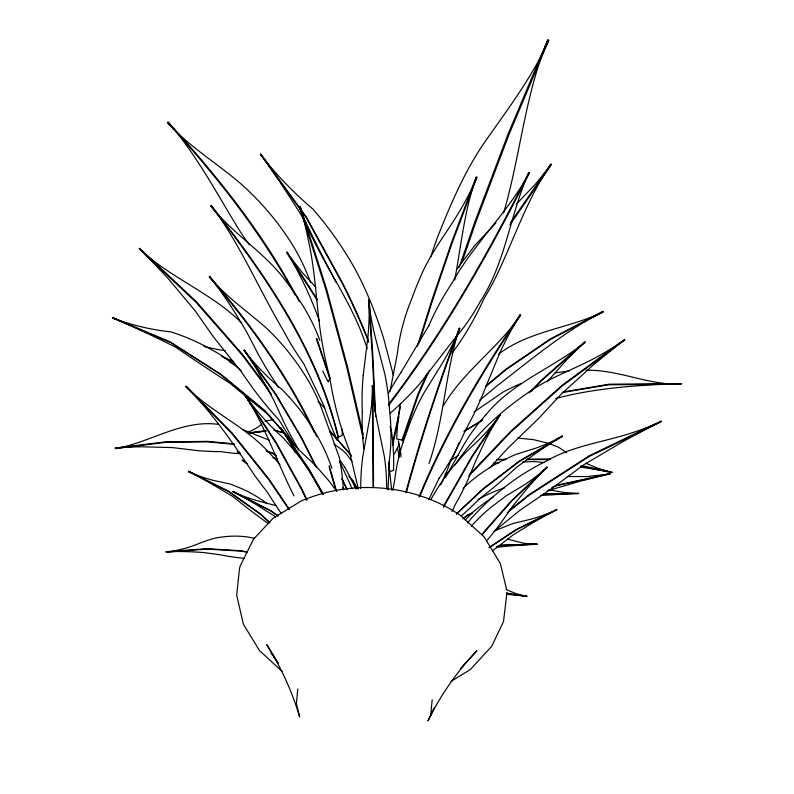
<?xml version="1.0" encoding="UTF-8"?>
<svg xmlns="http://www.w3.org/2000/svg" width="794" height="794" viewBox="0 0 794 794"><rect width="100%" height="100%" fill="white"/><g stroke="black" fill="none" stroke-linecap="round" stroke-linejoin="round"><path stroke-width="1.19" d="M373.071 487.377L372.317 385.517L372.932 393.953A236.741 227.451 -82 0 0 375.82 415.163L384.455 457.066A200.277 190.292 70.1 0 1 386.609 484.777L386.599 485.233A174.541 162.095 55.7 0 1 386.847 488.965M373.557 487.367L372.813 385.517L372.446 393.953A236.741 216.573 83.5 0 1 370.232 415.222L362.679 457.284A200.277 180.585 -76.8 0 0 360.774 485.035L360.784 485.491A174.541 153.321 -65.1 0 0 360.575 488.3M388.048 489.858L389.447 459.19A207.403 193.418 48.2 0 0 389.507 410.051L389.507 409.525A236.642 226.072 61.9 0 0 384.882 374.242L375.254 337.113A276.322 267.518 -88.7 0 1 369.756 308.916L368.595 299.546L372.307 355.414L374.996 411.51M432.194 699.812L430.616 715.553L434.159 707.96L427.956 720.982C440.462 695.197 457.136 671.496 476.916 650.772L460.57 668.28M363.186 375.622L367.83 337.589A276.322 245.296 83.7 0 0 369.25 308.945L369.111 299.507L372.833 355.375L375.701 416.423M297.76 689.073L296.39 703.593L299.606 716.873C292.113 691.445 280.947 667.139 266.764 644.748L278.267 663.377M506.999 592.423L503.495 621.563L491.704 646.306L470.445 669.451L451.081 681.371M392.822 490.364L394.678 480.201A196.604 192.297 -0.7 0 1 407.064 431.4L407.203 430.894A228.116 226.846 -14.4 0 1 423.768 393.278L436.73 372.257M389.953 391.7L397.377 353.578A208.356 206.162 -2.4 0 1 410.488 301.958L412.533 296.797A246.348 246.08 -38.2 0 1 420.393 277.136C431.45 250.487 450.347 228.454 464.153 203.363A308.806 306.553 31.1 0 0 472.172 187.761L476.956 177.201L452.63 241.575L432.273 301.184L419.153 342.998M454.694 280.044C461.225 245.535 464.341 210.192 476.321 176.903L451.994 241.277L431.638 300.886L417.416 346.184M392.623 442.407L400.404 406.915M392.742 445.067L398.965 416.671M405.813 492.369C420.889 436.75 439.171 382.033 459.359 328.071C445.265 372.366 444.283 419.54 428.978 463.577M406.329 492.608C421.406 436.988 439.687 382.271 459.875 328.309L455.954 337.321A274.039 273.265 57.1 0 1 436.71 372.247M503.604 213.03C520.417 155.763 524.834 95.27 547.86 39.7L508.001 134.236L474.693 222.29L458.992 267.727M461.939 262.348L475.626 222.737L508.924 134.682L548.793 40.147C531.881 77.931 506.522 110.763 483.08 144.488C463.835 173.161 450.287 205.041 437.603 237.009A315.317 310.474 3.7 0 0 430.983 256.561M418.895 497.074C445.513 432.661 481.214 372.336 520.159 314.682L514.661 324.031A301.74 230.776 -59.7 0 0 499.634 353.27L481.134 398.36A254.288 188.029 -72.1 0 1 465.582 429.921L465.294 430.427A223.402 158.105 -80.3 0 1 439.132 478.286M419.897 496.26C446.436 432.264 481.968 372.307 520.685 314.99C498.215 348.1 463.785 370.917 443.399 405.665M427.311 373.339L418.081 393.586L402.072 439.926L403.63 441.911M429.494 370.332L418.726 393.953L402.717 440.293L396.752 438.884A334.244 285.354 20.3 0 1 400.245 404.225M428.939 325.48L401.228 371.999M428.79 499.486L439.112 478.266M462.445 447.34L445.365 477.591M443.687 505.887L472.003 456.213L499.942 414.686L495.535 421.922A236.741 170.095 -60.1 0 0 485.223 440.749L475.705 460.967L467.884 479.874A200.277 137.074 -71.2 0 1 455.339 504.428L455.111 504.825A174.541 113.066 -78.4 0 1 452.034 511.505M443.479 507.237L472.37 456.471L500.309 414.954L495.168 421.654A236.741 235.53 82.2 0 1 481.065 437.772L465.224 452.937L451.697 468.262A200.277 195.532 47.5 0 0 436.124 490.642L435.916 491.049A174.541 165.847 39.1 0 0 430.953 499.317M480.35 301.422C505.857 262.089 509.986 214.549 528.844 172.516C488.429 253.316 443.36 332.279 388.603 404.315M401.228 372.009L401.02 372.386A343.733 251.946 -35.1 0 0 388.455 393.05M455.071 464.857L455.419 464.282A265.394 220.444 -89.3 0 1 497.55 416.413M510.661 222.528L550.976 164.001C525.747 200.733 512.864 243.659 492.826 283.021A274.258 208.832 -67.2 0 1 484.261 298.226L479.268 308.638A234.26 171.841 -76 0 1 451.994 353.28M509.917 224.92L551.622 164.368L535.116 184.476L516.666 203.81M456.897 269.047L474.872 245.406L495.962 222.856M388.415 405.615C443.479 333.311 488.776 254.011 529.38 172.844C507.773 212.713 473.77 243.857 451.736 283.468A215.382 171.028 -62.2 0 0 428.919 325.471M467.567 522.938L471.11 518.571A301.492 211.968 -79.7 0 1 520.666 475.675L521.221 475.249A340.318 256.958 -73.2 0 1 546.768 460.798C572.603 446.01 602.14 442.327 630.069 433.494A401.963 327.257 -62.7 0 0 648.857 426.785L661.194 421.713L588.979 456.6L529.31 495.128L507.326 512.696M547.096 381.845L567.105 359.394L584.94 341.708L541.091 380.435L529.28 392.822M481.779 534.441L511.396 500.845L547.165 466.951L541.29 472.946A236.741 138.503 -51.4 0 0 526.918 488.796L512.716 506.125L501.054 522.71A200.277 106.714 -60.5 0 1 486.593 540.913M482.027 534.779L511.644 501.173L547.413 467.289L541.051 472.619M485.888 414.825C512.477 382.063 553.22 367.979 585.247 342.115L541.389 380.852L531.275 391.462M465.294 520.001L472.281 512.616A265.325 122.524 -67.4 0 1 493.273 496.984M469.333 474.683L510.621 431.39L562.221 385.169L624.65 339.356L593.158 365.091L561.05 394.3L539.027 418.031L508.1 447.975L489.729 467.894M468.698 476.172L510.83 431.996L562.42 385.765L624.848 339.961L613.97 346.988A363.156 328.518 -64.5 0 1 591.411 359.881C569.219 371.255 545.428 379.472 525.32 394.648A303.636 263.677 -80.1 0 0 498.027 415.927L497.54 416.403M456.371 513.758L483.258 488.618L519.107 461.205L562.42 435.926L555.075 440.501A253.355 101.622 -41.3 0 0 536.466 452.888L517.192 466.783L504.478 478.216A221.278 71.261 -48.6 0 1 479.904 498.463L479.566 498.741M456.431 514.165L483.328 489.035L519.167 461.622L562.489 436.343L555.016 440.094A253.355 211.72 -71.9 0 1 535.722 448.193L515.604 454.466L501.729 460.917A221.278 171.832 -82.3 0 0 476.44 476.757L476.112 477.055A196.684 142.801 -88.5 0 0 463.071 488.36M485.67 386.092L506.165 369.012L550.063 339.078L603.192 311.367C563.869 331.753 530.045 360.426 495.218 387.313A203.353 61.585 -51.1 0 1 479.735 400.116M485.749 386.599L506.244 369.528L550.143 339.594L603.271 311.883C569.268 328.428 529.568 330.632 498.682 354.045M509.252 510.502L529.33 494.464L588.999 455.925L661.213 421.048L623.568 441.246L583.838 464.758L551.145 488.975L519.673 510.453L498.106 528.079M463.418 518.442L468.162 514.76L472.728 512.864M462.991 518.8L467.745 515.117L472.311 513.232M474.048 411.997L503.555 391.75A280.51 130.305 -53.5 0 1 521.281 383.452M489.154 547.403L515.842 529.707L556.812 509.47L549.835 513.172A236.741 91.707 -37.2 0 0 532.04 523.246L513.46 534.67L498.205 546.461A200.277 60.9 -44.4 0 1 492.26 550.837M489.183 547.781L515.872 530.084L556.842 509.847L549.805 512.795A236.741 195.116 -67.5 0 1 531.752 518.978L513.043 523.484L497.084 529.816A200.277 153.282 -77.9 0 0 494.047 531.246M450.228 460.649L458.545 455.26M463.924 431.271L482.871 419.877M464.401 431.241L481.233 421.108M444.868 474.177L449.305 471.616M551.909 487.427L555.304 486.007L609.951 474.038L587.411 476.549L567.412 476.559M329.768 378.341L316.29 338.79M547.572 490.702L580.444 481.144L610.239 473.522L555.592 485.491M497.798 546.292L502.423 545.081L537.26 544.098L530.978 544.416A267.806 42.221 -13 0 0 503.148 546.639L496.498 547.314M496.319 546.917L502.096 545.399L536.933 544.416L531.305 544.098A260.978 135.079 -49.9 0 1 523.067 543.086L507.416 539.096M555.056 372.852L569.159 371.026M496.736 459.676L506.503 459.16M555.711 398.499C596.8 387.611 639.309 385.09 681.619 383.562L609.206 384.197L562.827 391.988M562.251 392.593L608.621 384.802L681.044 384.167C648.39 385.328 618.377 369.488 585.952 370.242M248.859 432.899L265.474 430.685M249.485 433.187L266.109 430.973M540.555 495.486L578.776 493.263L543.612 493.838M522.611 462.048L533.757 461.513L544.039 462.574M493.382 463.13L498.652 462.971M173.132 551.542L165.956 551.751L206.698 548.664L240.681 550.689L246.745 551.81M543.195 494.196L578.36 493.62L571.313 493.203A301.74 163.842 -45.4 0 1 551.096 489.967L548.942 489.422M527.295 459.111L550.53 459.041M498.324 459.666L505.659 459.647M526.452 459.597L549.686 459.537M517.619 438.05L533.598 439.668L548.188 443.26M264.978 421.138L265.246 421.148A549.458 89.275 45.4 0 1 273.593 420.086M218.727 424.413C181.786 419.292 150.423 442.595 115.398 448.59L165.767 442.367L207.839 441.901L234.299 444.342M234.032 443.816L207.571 441.375L165.499 441.841L115.12 448.064L123.993 447.409A309.908 148.547 20.7 0 1 142.563 446.804L172.804 447.618L197.914 450.645A259.975 97.712 25.5 0 0 220.454 451.588L220.851 451.597A226.727 66.388 28.6 0 0 239.421 453.662M580.543 467.011L612.492 472.182L581.506 465.612M506.572 593.197L527.087 596.234L520.735 595.53A274.039 63.53 -9.9 0 0 507.118 594.418M506.205 593.545L526.72 596.582L515.634 593.475L506.006 589.505M246.964 552.247L240.9 551.125L206.916 549.101L166.174 552.177L172.913 551.105A260.978 187.821 67.1 0 0 182.948 548.862C196.515 545.597 208.743 538.104 222.856 536.942A225.149 139.625 71.4 0 1 239.728 536.238L240.046 536.287A199.383 108.093 74.1 0 1 254.566 538.382M580.672 466.108L611.658 472.668L597.157 467.984L585.714 463.21M273.027 457.761L277.702 458.853M273.781 430.06L284.441 432.948M274.416 430.348L285.066 433.236M266.02 451.012L271.905 452.669L276.034 455.339M267.469 451.865L272.173 453.195L276.302 455.865M549.329 443.667L558.688 447.3L566.569 452.749M276.372 505.738L256.055 500.379A236.741 176.655 69.9 0 1 239.371 494.543L232.841 491.734L271.032 511.177L277.989 516.1M269.404 440.253L242.954 429.743M221.844 356.506L233.228 361.32M224.265 357.995L233.376 361.846M239.599 452.709L237.337 451.736L240.592 453.354M342.75 487.625L343.961 489.6M239.441 452.401L237.267 451.329L238.994 452.233M213.358 484.896L232.563 496.339L244.979 506.165A221.278 36.296 43.6 0 0 267.955 523.385L268.253 523.613M246.18 462.862L242.071 460.093L247.44 463.904M277.96 515.723L271.012 510.8L232.811 491.357L239.391 494.92A236.741 73.246 38.4 0 1 256.343 504.647L275.736 516.894M222.816 356.377L222.33 356.03A587.054 305.918 84.1 0 0 171.573 332.14L171.107 331.892A557.299 340.269 81.4 0 1 122.256 321.421L112.52 318.027L170.591 342.561L220.633 374.49L264.779 410.915L293.83 444.094M230.409 383.522L229.923 383.184A597.822 53.218 39.1 0 1 175.811 347.276L175.345 347.028A553.785 94.238 33.9 0 0 122.415 321.937L112.381 317.501L170.442 342.045L220.484 373.974L264.63 410.389L294.495 444.491M273.652 655.249L271.022 652.837L278.267 663.437M282.118 671.347L259.549 650.663L243.371 624.173L236.681 595.143L239.5 568.593L240.185 566.003L253.475 539.225L273.235 518.115L301.214 500.974C352.328 478.99 413.803 484.072 460.103 515.127L484.132 536.903L500.309 563.393L506.681 589.753M241.684 322.989C211.472 292.847 170.273 277.92 139.198 248.78L196.197 302.454L242.14 354.938L271.439 394.231M269.771 522.482L260.859 514.204L228.543 491.149L188.386 471.199L195.344 474.862A253.355 67.311 37.5 0 1 213.368 484.896M269.841 522.889L260.918 514.621L228.603 491.565L188.456 471.616L195.274 474.445A253.355 177.409 69.8 0 0 212.613 480.211L230.329 484.072L242.23 488.876A221.278 136.866 77.3 0 1 264.501 501.669L264.799 501.927A196.684 109.016 82.1 0 1 267.102 503.743M315.863 287.299L301.948 272.163L286.535 252.333L316.985 299.943M288.758 396.643L282.644 390.082L275.508 383.939A267.806 256.402 -86.9 0 1 249.683 357.429L243.937 350.323L275.617 394.558L301.005 437.454L315.327 465.84M348.824 476.172L352.119 479.884L356.675 488.558M329.699 430.636L350.68 454.595M329.847 431.152L351.633 456.034M249.663 401.774L243.808 393.913L275.746 442.744L301.383 489.144L306.663 500.2M352.03 461.493L346.124 453.573A584.731 94.417 1.7 0 0 333.877 444.094M216.057 284.947L209.576 276.372C251.39 325.193 289.879 377.894 316.697 436.561M268.888 389.745L242.517 354.392L196.575 301.899L139.575 248.224L167.544 277.831L195.185 310.851L213.596 337.113L240.463 370.709L253.058 388.534A243.361 107.647 65.9 0 0 278.783 419.698L295.825 447.012M289.532 509.48L269.106 479.248L232.076 432.958L186.034 386.083C212.415 413.247 233.982 444.303 254.854 475.705A265.772 121.482 63.2 0 0 267.102 491.833L267.449 492.3A235.52 94.843 68.7 0 0 281.413 513.658M288.54 508.914L268.799 479.695L231.769 433.405L185.736 386.529C211.214 412.284 245.822 426.328 269.93 453.612A265.772 233.883 -81 0 1 279.895 464.649M306.137 222.995L305.779 222.449A532.298 155.316 65 0 0 268.263 164.864L260.65 153.947L306.424 217.139L342.77 283.369A948.483 591.52 24.4 0 1 368.565 340.735M317.431 299.636L286.981 252.035C299.953 273.94 311.01 297.035 319.416 321.074M297.7 297.73L297.413 297.244A245.346 230.002 -76.6 0 0 286.029 281.354C264.888 252.293 232.791 234.2 210.787 205.894C265.315 275.022 317.183 350.482 338.016 437.286L342.283 435.42A344.824 264.114 -45.8 0 0 342.085 429.246M323.486 494.414L308.906 468.867L280.858 427.906L285.344 435.052A236.741 149.351 62.4 0 1 295.477 452.709M323.158 494.682L308.568 469.135L280.53 428.184L285.671 434.784A236.741 230.161 -87.5 0 0 299.735 450.605L315.496 465.463L328.597 480.519A200.277 189.389 -64.2 0 1 334.929 488.985M352.744 480.172L356.734 487.754M294.038 495.952C276.709 462.148 265.256 425.485 244.175 393.566L276.123 442.397L301.75 488.796L307.04 499.863M316.756 467.706L301.323 437.137L275.935 394.241L244.264 350.005L249.376 357.727A260.978 151.356 62.1 0 1 256.849 369.696L273.523 399.69L284.818 424.165A225.149 118.703 71.1 0 0 297.035 446.744L297.274 447.171A199.383 95.647 76.9 0 0 298.524 449.91M299.259 301.581C264.908 235.55 218.062 176.715 167.941 121.988C197.339 155.435 217.467 195.175 240.88 232.642A274.258 167.901 64.9 0 0 249.356 244.83M295.428 295.398C260.889 232.275 216.137 175.216 167.435 122.435C190.56 148.597 221.476 165.569 246.795 189.151C266.784 208.167 284.421 229.903 297.839 254.05A214.271 197.478 -64.4 0 1 308.509 277.156L310.553 282.327M342.065 479.169L346.909 489.025M341.827 478.802L347.216 489.759M314.285 432.472C287.368 375.661 250.021 324.289 209.159 276.729C225.695 296.47 247.043 311.04 266.159 327.902C282.535 343.296 296.569 361.091 308.122 380.336A206.956 187.106 -58.1 0 1 322.969 412.265L339.445 457.85M367.195 348.824C351.682 298.018 316.171 256.75 299.368 206.49L325.887 289.602L346.839 367.523L363.305 438.675M316.806 338.343L329.887 378.053L328.299 382.033A361.727 140.866 89.3 0 1 322.781 371.145M329.192 465.631L336.696 491.496M329.113 467.17L335.931 490.682M390.102 426.616L391.511 431.648A285.026 233.247 -32.9 0 1 393.526 470.445L389.517 471.557L388.772 467.765M393.407 375.413L384.107 340.08A576.99 398.151 -60.9 0 0 356.178 271.052L355.821 270.377A553.339 408.364 -63.4 0 0 313.709 210.013L313.362 209.457A523.077 422.18 -67.8 0 1 268.511 164.418L260.392 154.393L306.156 217.586L342.502 283.815A948.483 591.52 24.4 0 1 368.744 342.303M358.302 488.876L348.993 449.553A301.492 236.225 -84.5 0 1 329.728 377.299L329.52 376.525A340.318 275.657 86 0 1 322.255 343.276C316.32 309.72 316.111 275.439 308.737 242.091A401.963 332.587 71.6 0 0 303.933 220.474L300.192 206.291L326.711 289.403L347.663 367.324L363.295 434.854M397.685 448.809L399.253 457.195M388.693 462.009L391.65 490.087M405.277 433.018L405.516 435.4M362.312 411.788L362.292 411.262A236.642 206.073 -79.3 0 1 363.195 375.631M462.426 447.33A181.826 164.815 76.7 0 1 485.908 414.835M480.33 301.402A215.382 213.874 -34.9 0 1 453.017 340.596L419.56 384.018A343.733 327.128 63.2 0 1 390.42 413.029M225.168 350.72A557.299 340.269 81.4 0 1 203.909 346.442M318.037 401.456A604.393 279.289 85.9 0 1 324.548 407.838M335.068 436.313A638.882 21.378 42.2 0 1 330.076 432.273M229.446 361.866A553.785 94.238 33.9 0 1 234.905 364.535M261.653 424.234A547.761 149.987 43.7 0 1 247.381 432.333M252.303 432.641A568.276 18.689 -2.4 0 1 254.626 432.373M255.807 432.244A568.276 18.689 -2.4 0 1 265.98 431.162M222.816 356.367A604.393 279.289 85.9 0 1 241.307 370.699M270 416.076A638.882 21.378 42.2 0 1 230.429 383.542M398.26 446.059A276.312 179.613 75.3 0 1 394.36 454.079M398.399 442.457A948.483 591.52 24.4 0 1 401.049 456.987M398.419 440.799A948.483 591.52 24.4 0 1 400.901 454.128M336.18 282.466A574.896 134.355 71.7 0 1 306.137 223.005M297.681 297.75A213.914 194.222 -65.1 0 1 319.883 340.467M541.051 472.619A236.741 225.804 -80.7 0 1 524.139 485.015L505.818 496.081L490.206 507.962A200.277 184.704 80 0 0 471.249 526.263M173.122 551.532A267.806 117.314 22.1 0 1 204.058 552.604L219.63 554.718A232.265 75.351 27.1 0 0 244.324 558.361M339.673 461.85A589.158 105.195 80.1 0 1 352.089 488.697M344.973 467.507A628.084 177.122 36.8 0 1 355.901 489.054M340.199 460.699A570.161 129.184 34.1 0 1 344.685 467.08M498.116 528.07A278.079 58.647 -46.9 0 1 494.791 530.68M478.266 499.406A223.402 79.152 -54.7 0 1 504.17 488.121M440.779 484.896A199.383 131.854 -82.6 0 0 449.801 463.378L450.029 462.932A225.149 157.023 -75.5 0 0 457.215 447.111M458.892 443.032A225.149 157.023 -75.5 0 1 457.642 446.099M363.86 448.799A207.403 175.335 -69 0 1 362.332 411.788M479.566 498.731A196.684 50.816 -53.5 0 1 461.691 515.624M339.445 457.85A344.149 262.784 -41.8 0 1 343.375 489.719M216.057 284.947A301.74 188.813 58.9 0 1 234.597 312.052L246.507 331.624L258.318 354.442A254.288 147.595 68.7 0 0 276.282 383.849L276.59 384.326A223.402 119.715 75.2 0 0 278.168 387.363M331.862 468.252A204.663 181.985 -59.3 0 0 314.067 430.616L313.838 430.169A232.265 214.668 -68.1 0 0 288.738 396.663M249.644 401.784A274.039 265.613 75.6 0 0 276.173 431.311L283.547 438.228L292.807 448.848A228.116 216.762 -77.1 0 1 315.595 481.829L315.813 482.305A196.604 181.588 -64 0 1 321.759 493.054M338.413 436.899L337.232 440.402A332.875 112.182 89.3 0 1 323.992 405.913L303.695 363.583A205.418 105.84 74 0 1 283.299 330.463C258.784 289.076 240.264 244.155 211.184 205.497C265.712 274.635 317.58 350.094 338.413 436.899"/></g></svg>
